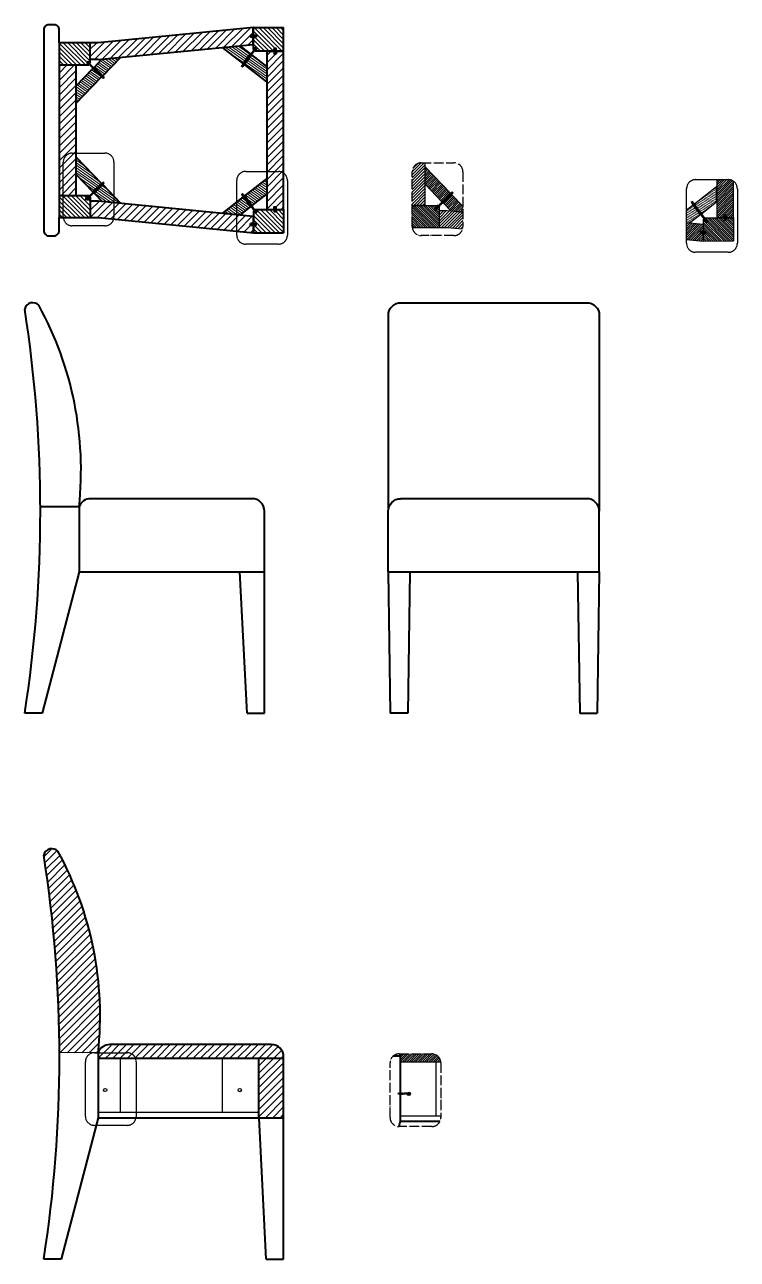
# Model space of a CAD drawing. Header units: millimetres. Extents: x 9746 to 16248, y 4766 to 7749.
# Drawn here: x 11208 to 12931, y 4766 to 7749 of the extents above; entities that cross this region are included whole.
import ezdxf

# ---------------------------------------------------------------- set-up
doc = ezdxf.new("R2010")
doc.units = ezdxf.units.MM
doc.header["$MEASUREMENT"] = 0
doc.linetypes.add('ACAD_ISO02W100', pattern=[15, 12, -3])
doc.linetypes.add('ACAD_ISO04W100', pattern=[30, 24, -3, 0, -3])
doc.layers.get('0').update_dxf_attribs({"lineweight": 40})
doc.layers.add('campiture sezione', color=2, linetype='Continuous', lineweight=13)
doc.layers.add('parti sezionate', color=1, linetype='Continuous', lineweight=40)
for name, color, linetype in [('G-ANNO-LOGO', 3, 'Continuous'), ('G-ANNO-TTLB', 8, 'Continuous'), ('linee sezionate dettagli', 4, 'Continuous'), ('linee sezione', 3, 'ACAD_ISO04W100')]:
    doc.layers.add(name, color=color, linetype=linetype)

msp = doc.modelspace()

# ---------------------------------------------------------------- hatches: boundary and pattern name
at = {"layer": 'campiture sezione', "ltscale": 0.5}
h = msp.add_hatch(dxfattribs=at)
h.set_pattern_fill('ANSI31', color=256, scale=100)
h.paths.add_polyline_path([(11386, 7323.5), (11366.9, 7323.5), (11366.9, 7283), (11386, 7283), (11760.8, 7246.4), (11760.8, 7264.2), (11754.5, 7264.2), (11754.5, 7269.1), (11760.8, 7269.1), (11760.8, 7286.9)])
h.paths.add_polyline_path([(11760.8, 7701.5), (11760.8, 7719.2), (11754.5, 7719.2), (11754.5, 7724.2), (11760.8, 7724.2), (11760.8, 7742), (11386, 7705.4), (11366.9, 7705.4), (11366.9, 7664.8), (11386, 7664.8)])
h.paths.add_polyline_path([(11834.5, 7685.4), (11816.7, 7685.4), (11816.7, 7678.2, -0.34843), (11815.9, 7679), (11811.7, 7679), (11811.7, 7685.4), (11793.9, 7685.4), (11793.9, 7303), (11811.7, 7303), (11811.7, 7310.1, -0.34843), (11812.5, 7309.4), (11816.7, 7309.4), (11816.7, 7303), (11834.5, 7303)])
h.paths.add_polyline_path([(11332.2, 7652), (11291.6, 7652), (11291.6, 7336.4), (11332.2, 7336.4)])
h = msp.add_hatch(dxfattribs=at)
h.set_pattern_fill('ANSI31', color=256, scale=60, angle=90)
h.paths.add_polyline_path([(11761.3, 7742), (11761.3, 7724.2), (11767.7, 7724.2), (11767.7, 7719.2), (11761.3, 7719.2), (11761.3, 7689.6), (11763.9, 7692.3, -0.451014), (11768, 7692.6, -0.377166), (11768.3, 7689), (11765.2, 7685.8), (11811.7, 7685.8), (11811.7, 7691.7), (11816.7, 7691.7), (11816.7, 7685.8), (11834.5, 7685.8), (11834.5, 7742)])
h = msp.add_hatch(dxfattribs=at)
h.set_pattern_fill('ANSI31', color=256, scale=60, angle=90)
h.paths.add_polyline_path([(11366.9, 7705.4), (11291.6, 7705.4), (11291.6, 7652), (11363.2, 7652), (11360.5, 7654.5, -0.451014), (11360.2, 7658.6, -0.377166), (11363.8, 7658.9), (11366.9, 7655.9)])
h.paths.add_polyline_path([(11366.9, 7332.5), (11360.7, 7326.4, -0.377166), (11357, 7326.7, -0.377166), (11356.9, 7330.3), (11363.2, 7336.4), (11301.6, 7336.4), (11301.6, 7285, 0.023509), (11301.7, 7283), (11366.9, 7283)])
h.paths.add_polyline_path([(11301.6, 7336.4), (11291.6, 7336.4), (11291.6, 7283), (11301.7, 7283, -0.023509), (11301.6, 7285)])
h = msp.add_hatch(dxfattribs=at)
h.set_pattern_fill('ANSI31', color=256, scale=40, angle=100)
h.paths.add_polyline_path([(11729, 7698.3), (11686.9, 7694.2), (11736.9, 7655.4), (11754.6, 7678.5)])
h.paths.add_polyline_path([(11793.9, 7647.9), (11757.7, 7676.1), (11740, 7653), (11793.9, 7611)])
h = msp.add_hatch(dxfattribs=at)
h.set_pattern_fill('ANSI31', color=256, scale=40, angle=100)
h.paths.add_polyline_path([(11375.9, 7645.9), (11396.9, 7625.6), (11439.9, 7670.1), (11395.1, 7665.7)])
h.paths.add_polyline_path([(11395.1, 7322.6), (11439.9, 7318.3), (11396.9, 7362.7), (11375.9, 7342.5)])
h.paths.add_polyline_path([(11332.2, 7429.6), (11332.2, 7387.7), (11373.4, 7345), (11394.3, 7365.3)])
h.paths.add_polyline_path([(11394.3, 7623.1), (11373.4, 7643.3), (11332.2, 7600.7), (11332.2, 7558.8)])
h = msp.add_hatch(dxfattribs=at)
h.set_pattern_fill('ANSI31', color=256, scale=40)
edge = h.paths.add_edge_path()
edge.add_line((12145.4, 7313.1), (12176, 7313.1))
edge.add_line((12176, 7313.1), (12176, 7415.3))
edge.add_line((12176, 7415.3), (12167.2, 7415.3))
edge.add_arc((12167.2, 7393.5), 21.8, 90, 180)
edge.add_line((12145.4, 7393.5), (12145.4, 7313.1))
edge = h.paths.add_edge_path()
edge.add_line((12211.2, 7300), (12211.2, 7259.5))
edge.add_line((12211.2, 7259.5), (12229.9, 7259.5))
edge.add_line((12229.9, 7259.5), (12267.3, 7255.8))
edge.add_arc((12246.3, 7261.5), 21.8, 344.8241, 360)
edge.add_line((12268.1, 7261.5), (12268.1, 7296.3))
edge.add_line((12268.1, 7296.3), (12229.9, 7300))
edge.add_line((12229.9, 7300), (12211.2, 7300))
h = msp.add_hatch(dxfattribs=at)
h.set_pattern_fill('ANSI31', color=256, scale=30)
h.paths.add_polyline_path([(12176.4, 7405.6), (12176.4, 7363.7), (12217.3, 7321.5), (12238.2, 7341.8)])
h.paths.add_polyline_path([(12238.5, 7299.5), (12268.1, 7296.7), (12268.1, 7310.9), (12240.7, 7339.2), (12219.8, 7318.9)])
h = msp.add_hatch(dxfattribs=at)
h.set_pattern_fill('ANSI31', color=256, scale=40, angle=100)
h.paths.add_polyline_path([(11729, 7290), (11686.9, 7294.1), (11736.9, 7333), (11754.6, 7309.9)])
h.paths.add_polyline_path([(11793.9, 7340.5), (11757.7, 7312.3), (11740, 7335.4), (11793.9, 7377.3)])
h = msp.add_hatch(dxfattribs=at)
h.set_pattern_fill('ANSI31', color=256, scale=30)
edge = h.paths.add_edge_path()
edge.add_line((12909.7, 7374.8), (12881.8, 7374.8))
edge.add_line((12881.8, 7374.8), (12881.8, 7283.2))
edge.add_line((12881.8, 7283.2), (12899.6, 7283.2))
edge.add_line((12899.6, 7283.2), (12899.6, 7290.3))
edge.add_arc((12899.5, 7289.4), 0.879, 6.5353, 83.3747, ccw=False)
edge.add_line((12900.3, 7289.5), (12904.5, 7289.5))
edge.add_line((12904.5, 7289.5), (12904.5, 7283.2))
edge.add_line((12904.5, 7283.2), (12922.3, 7283.2))
edge.add_line((12922.3, 7283.2), (12922.3, 7370.8))
edge.add_arc((12909.7, 7353), 21.8, 54.5326, 90)
h.paths.add_polyline_path([(12808.8, 7271), (12808.8, 7230.4), (12848.7, 7226.5), (12848.7, 7244.3), (12842.4, 7244.3), (12842.4, 7249.3), (12848.7, 7249.3), (12848.7, 7267.1)])
h = msp.add_hatch(dxfattribs=at)
h.set_pattern_fill('ANSI31', color=256, scale=30, angle=110)
h.paths.add_polyline_path([(12808.8, 7300.8), (12808.8, 7271), (12816.9, 7270.2), (12842.4, 7290.1), (12824.7, 7313.2)])
h.paths.add_polyline_path([(12881.4, 7320.3), (12881.4, 7357.2), (12827.8, 7315.6), (12845.5, 7292.5)])
h = msp.add_hatch(dxfattribs=at)
h.set_pattern_fill('ANSI31', color=256, scale=30, angle=90)
edge = h.paths.add_edge_path()
edge.add_line((12206.8, 7312.7), (12145.4, 7312.7))
edge.add_line((12145.4, 7312.7), (12145.4, 7261.5))
edge.add_arc((12167.2, 7261.5), 21.8, 180, 185.3868)
edge.add_line((12145.5, 7259.5), (12210.8, 7259.5))
edge.add_line((12210.8, 7259.5), (12210.8, 7308.9))
edge.add_line((12210.8, 7308.9), (12210.4, 7309.7))
edge.add_arc((12096.4, 7423.3), 160.9, 311.8637, 315.0772, ccw=False)
edge.add_arc((12202.6, 7304.8), 1.79, 130.0307, 313.0031, ccw=False)
edge.add_line((12201.4, 7306.1), (12206.8, 7312.7))
h = msp.add_hatch(dxfattribs=at)
h.set_pattern_fill('ANSI31', color=256, scale=60, angle=90)
h.paths.add_polyline_path([(11834.5, 7246.4), (11834.5, 7302.5), (11816.7, 7302.5), (11816.7, 7296.7), (11811.7, 7296.7), (11811.7, 7302.5), (11765.2, 7302.5), (11767.8, 7299.9, -0.451014), (11768, 7295.7, -0.377166), (11764.4, 7295.6), (11761.3, 7298.7), (11761.3, 7269.1), (11767.7, 7269.1), (11767.7, 7264.2), (11761.3, 7264.2), (11761.3, 7246.3)])
h = msp.add_hatch(dxfattribs=at)
h.set_pattern_fill('ANSI31', color=256, scale=30, angle=90)
edge = h.paths.add_edge_path()
edge.add_arc((12856.9, 7274), 1.63, 218.0131, 312.9703)
edge.add_arc((12856.9, 7274.2), 1.79, 307.6939, 397.6758)
edge.add_line((12858.3, 7275.3), (12853.1, 7282.7))
edge.add_line((12853.1, 7282.7), (12899.6, 7282.7))
edge.add_line((12899.6, 7282.7), (12899.6, 7276.9))
edge.add_line((12899.6, 7276.9), (12904.5, 7276.9))
edge.add_line((12904.5, 7276.9), (12904.5, 7282.7))
edge.add_line((12904.5, 7282.7), (12922.3, 7282.7))
edge.add_line((12922.3, 7282.7), (12922.3, 7226.6))
edge.add_line((12922.3, 7226.6), (12849.2, 7226.5))
edge.add_line((12849.2, 7226.5), (12849.2, 7244.3))
edge.add_line((12849.2, 7244.3), (12855.5, 7244.3))
edge.add_line((12855.5, 7244.3), (12855.5, 7249.3))
edge.add_line((12855.5, 7249.3), (12849.2, 7249.3))
edge.add_line((12849.2, 7249.3), (12849.2, 7278.9))
edge.add_line((12849.2, 7278.9), (12850.1, 7279.8))
edge.add_arc((2306.8, -1122.5), 13481.9, 38.51532, 38.5527, ccw=False)
at = {"layer": 'campiture sezione'}
h = msp.add_hatch(dxfattribs=at)
h.set_pattern_fill('ANSI31', color=256, scale=100)
h.paths.add_polyline_path([(11254.5, 5742.9, -0.037918), (11292.4, 5265.3), (11369.5, 5265.6), (11369.5, 5274), (11386.9, 5274, 0.15043), (11288.8, 5752.1, 0.589876)])
h = msp.add_hatch(dxfattribs=at)
h.set_pattern_fill('ANSI31', color=256, scale=100)
h.paths.add_polyline_path([(11414.1, 5285.2, 0.312025), (11386.1, 5265.8, -0.000206), (11386, 5265.2), (11386, 5252), (11414.1, 5252)])
h = msp.add_hatch(dxfattribs=at)
h.set_pattern_fill('ANSI31', color=256, scale=100)
h.paths.add_polyline_path([(11774, 5252), (11774, 5284.7), (11414.1, 5285), (11414.1, 5252)])
h = msp.add_hatch(dxfattribs=at)
h.set_pattern_fill('ANSI31', color=256, scale=100)
h.paths.add_polyline_path([(11834.5, 5255.2, 0.414214), (11804.5, 5285.2), (11774, 5285.2), (11774, 5108.4), (11834.5, 5108.4)])
h = msp.add_hatch(dxfattribs=at)
h.set_pattern_fill('ANSI31', color=256, scale=100)
h.paths.add_polyline_path([(11386.9, 5274), (11369.5, 5274), (11369.5, 5265.6), (11386, 5265.6, -0.001734), (11386.1, 5265.8, 0.002479)])
at = {"layer": 'campiture sezione', "ltscale": 0.5}
h = msp.add_hatch(dxfattribs=at)
h.set_pattern_fill('ANSI31', color=256, scale=30)
h.paths.add_polyline_path([(12192.6, 5262.6), (12118.9, 5262.6, 0.050778), (12116.2, 5257.1, -0.000206), (12116.1, 5256.5), (12116.1, 5243.3), (12214.3, 5243.3, 0.381086)])

# ---------------------------------------------------------------- linework, layer by layer
for p, q in [((11704.4, 6603.9), (11367.9, 6603.9)), ((12567.7, 6603.9), (12117.4, 6603.9))]:
    msp.add_line(p, q)
for points in [[(11291.6, 7705.4), (11291.6, 7736.7, 0.414214), (11279.2, 7749.2), (11266.9, 7749.2, 0.414214), (11254.5, 7736.7), (11254.5, 7251.6, 0.414214), (11266.9, 7239.2), (11279.2, 7239.2, 0.414214), (11291.6, 7251.6), (11291.6, 7283)], [(12087.7, 6578.2), (12087.7, 7047.5, -0.414214), (12117.7, 7077.5), (12567.7, 7077.5, -0.414214), (12597.7, 7047.5), (12597.7, 6573.9)], [(11788.3, 6085.5), (11788.3, 6573.9, 0.414214), (11758.3, 6603.9), (11704.4, 6603.9)], [(12087.4, 6427.1), (12087.4, 6573.9, -0.414214), (12117.4, 6603.9), (12117.4, 6603.9)], [(12597.7, 6427.1), (12597.7, 6573.9, 0.414214), (12567.7, 6603.9), (12567.7, 6603.9)]]:
    msp.add_lwpolyline(points, format="xyb")
for points in [[(11339.8, 6584.3), (11246.2, 6584)], [(11339.8, 6584.3), (11339.8, 6427.1)], [(11339.8, 6427.1), (11250.2, 6085.5)], [(11339.8, 6427.1), (11788.3, 6427.1)], [(11745.9, 6085.5), (11728.7, 6427.1)], [(12087.4, 6427.1), (12597.7, 6427.1)], [(11250.2, 6085.5), (11208.3, 6085.5)], [(11745.9, 6085.5), (11788.3, 6085.5)], [(12116.1, 5256.9), (12098.8, 5256.9)], [(12116.1, 5256.9), (12116.1, 5099.7)], [(12116.1, 5099.7), (12112.8, 5087)], [(12116.1, 5099.7), (12212.4, 5099.7)]]:
    msp.add_lwpolyline(points)
at = {"ltscale": 0.5}
for points in [[(12087.4, 6427.1), (12092.4, 6085.5)], [(12139.8, 6427.1), (12134.8, 6085.5)], [(12545.2, 6427.1), (12550.3, 6085.5)], [(12597.7, 6427.1), (12592.6, 6085.5)], [(12134.8, 6085.5), (12092.4, 6085.5)], [(12550.3, 6085.5), (12592.6, 6085.5)]]:
    msp.add_lwpolyline(points, dxfattribs=at)
for centre, radius, start, end in [((11228, 7057.2), 20.3, 43.9478, 166.0892), ((10515.1, 6673), 829.4, 353.8655, 28.7004), ((8083.1, 6573.8), 3163.1, 351.1194, 8.8806), ((11367.9, 6573.9), 30, 90, 159.7142), ((12144.3, 5246.5), 30, 147.6895, 159.7142), ((11291.5, 5345.1), 829.4, 353.8655, 354.2905)]:
    msp.add_arc(centre, radius, start, end)
at = {"layer": 'G-ANNO-LOGO'}
for points in [[(11386, 5265.6), (11292.4, 5265.3)], [(11439.9, 5122), (11439.9, 5252)], [(11686.9, 5122), (11686.9, 5252)], [(11386, 5122), (11774, 5122)]]:
    msp.add_lwpolyline(points, dxfattribs=at)
for centre in [(11402.9, 5175.3), (11728.3, 5175)]:
    msp.add_circle(centre, 3.99, dxfattribs=at)
at = {"layer": 'G-ANNO-TTLB'}
for p, q in [((11756, 7719.4), (11756, 7719.4)), ((11735.9, 7652.9), (11761.3, 7686.4)), ((11737.8, 7651.4), (11764.6, 7686.7)), ((11754.5, 7677.4), (11761.3, 7686.4)), ((11756.1, 7675.5), (11764.6, 7686.7)), ((11761.3, 7686.4), (11763.1, 7688.7)), ((11763.1, 7688.7), (11764.1, 7689.5)), ((11764.1, 7689.5), (11764.9, 7690)), ((11764.1, 7689.5), (11764.4, 7689.7)), ((11764.6, 7686.7), (11764.9, 7687.1)), ((11764.9, 7690), (11766.1, 7690.6)), ((11764.9, 7687), (11765.3, 7688.2)), ((11765.3, 7688.2), (11765.6, 7689.2)), ((11765.6, 7689.2), (11766.1, 7690.6)), ((11811.9, 7690.2), (11811.9, 7690.2)), ((11361.9, 7657.5), (11360.9, 7658)), ((11361.3, 7657.1), (11360.9, 7658)), ((11362.5, 7654.8), (11361.3, 7657.1)), ((11364.1, 7656.5), (11361.9, 7657.5)), ((11365.2, 7652.1), (11362.5, 7654.8)), ((11396.4, 7625.2), (11364.1, 7656.5)), ((11394.7, 7623.5), (11365.2, 7652.1)), ((11734.3, 7650.8), (11734.7, 7651.3)), ((11736.2, 7649.3), (11736.6, 7649.8)), ((11396.6, 7621.6), (11396.2, 7622.1)), ((11398.3, 7623.3), (11397.9, 7623.8)), ((11394.8, 7364.8), (11358.8, 7329.7)), ((11374.4, 7341.8), (11360.6, 7328.5)), ((11396.4, 7363.2), (11374.4, 7341.8)), ((11396.6, 7366.8), (11396.2, 7366.3)), ((11398.3, 7365), (11397.9, 7364.6)), ((11736.2, 7339.1), (11736.6, 7338.5)), ((12238.6, 7341.4), (12212.9, 7316.4)), ((12240.3, 7339.7), (12215, 7315.1)), ((12240.5, 7343.2), (12240.1, 7342.7)), ((12242.2, 7341.5), (12241.7, 7341)), ((11358.1, 7328), (11357.7, 7327.2)), ((11358.7, 7327.6), (11357.7, 7327.1)), ((11358.8, 7329.7), (11358.1, 7328)), ((11358.5, 7328.9), (11358.2, 7328.4)), ((11358.5, 7328.9), (11358.5, 7328.9)), ((11360.6, 7328.5), (11358.7, 7327.6)), ((11358.8, 7329.7), (11360.6, 7328.5)), ((11734.3, 7337.6), (11734.7, 7337.1)), ((11735.9, 7335.5), (11762.7, 7300.1)), ((11737.8, 7336.9), (11764.3, 7302)), ((11737.8, 7336.9), (11764.3, 7302)), ((11756.1, 7312.8), (11764.3, 7302)), ((11756.1, 7312.8), (11764.3, 7302)), ((12204.5, 7308.3), (12204.2, 7308)), ((12204.4, 7308.7), (12204.8, 7308.6)), ((12204.4, 7308.7), (12204.5, 7308.3)), ((12204.4, 7308.7), (12207, 7306.8)), ((12204.5, 7308.3), (12206.5, 7306.9)), ((12205.1, 7308.9), (12204.8, 7308.6)), ((12206.9, 7307.3), (12204.8, 7308.6)), ((12205, 7309.4), (12205.5, 7309.3)), ((12205, 7309.4), (12205.1, 7308.9)), ((12205, 7309.4), (12207.7, 7307.4)), ((12205.1, 7308.9), (12207.2, 7307.6)), ((12205.8, 7309.6), (12205.5, 7309.3)), ((12207.6, 7307.9), (12205.5, 7309.3)), ((12205.7, 7310), (12206.2, 7309.9)), ((12205.7, 7310), (12205.8, 7309.6)), ((12205.7, 7310), (12208.3, 7308.1)), ((12205.8, 7309.6), (12207.9, 7308.2)), ((12206.5, 7310.2), (12206.2, 7309.9)), ((12208.2, 7308.6), (12206.2, 7309.9)), ((12206.4, 7310.7), (12206.8, 7310.6)), ((12206.4, 7310.7), (12206.5, 7310.2)), ((12206.4, 7310.7), (12209, 7308.7)), ((12206.5, 7310.2), (12208.5, 7308.9)), ((12207.2, 7310.9), (12206.8, 7310.6)), ((12208.9, 7309.2), (12206.8, 7310.6)), ((12207, 7311.3), (12207.5, 7311.2)), ((12207, 7311.3), (12207.2, 7310.9)), ((12207, 7311.3), (12209.7, 7309.4)), ((12207.2, 7310.9), (12209.2, 7309.5)), ((12207.8, 7311.5), (12207.5, 7311.2)), ((12209.6, 7309.9), (12207.5, 7311.2)), ((12207.9, 7308.2), (12207.6, 7307.9)), ((12207.7, 7312), (12208.2, 7311.9)), ((12207.7, 7312), (12207.8, 7311.5)), ((12207.7, 7312), (12210.4, 7310.1)), ((12207.8, 7311.5), (12209.9, 7310.2)), ((12208.3, 7308.1), (12207.9, 7308.2)), ((12208.5, 7312.2), (12208.2, 7311.9)), ((12210.2, 7310.5), (12208.2, 7311.9)), ((12208.5, 7308.9), (12208.2, 7308.6)), ((12208.3, 7308.1), (12208.2, 7308.6)), ((12208.4, 7312.7), (12208.9, 7312.5)), ((12208.4, 7312.7), (12208.5, 7312.2)), ((12208.4, 7312.7), (12211, 7310.7)), ((12208.5, 7312.2), (12210.6, 7310.8)), ((12209, 7308.7), (12208.5, 7308.9)), ((12209.2, 7312.8), (12208.9, 7312.5)), ((12210.9, 7311.2), (12208.9, 7312.5)), ((12209.2, 7309.5), (12208.9, 7309.2)), ((12209, 7308.7), (12208.9, 7309.2)), ((12209.1, 7313.3), (12209.5, 7313.2)), ((12209.1, 7313.3), (12209.2, 7312.8)), ((12209.1, 7313.3), (12211.7, 7311.4)), ((12209.2, 7312.8), (12211.2, 7311.5)), ((12209.7, 7309.4), (12209.2, 7309.5)), ((12209.9, 7313.5), (12209.5, 7313.2)), ((12211.6, 7311.8), (12209.5, 7313.2)), ((12209.9, 7310.2), (12209.6, 7309.9)), ((12209.7, 7309.4), (12209.6, 7309.9)), ((12209.7, 7314), (12210.2, 7313.8)), ((12209.7, 7314), (12209.9, 7313.5)), ((12209.7, 7314), (12212.4, 7312)), ((12209.9, 7313.5), (12211.9, 7312.1)), ((12210.4, 7310.1), (12209.9, 7310.2)), ((12210.5, 7314.1), (12210.2, 7313.8)), ((12212.3, 7312.5), (12210.2, 7313.8)), ((12210.6, 7310.8), (12210.2, 7310.5)), ((12210.4, 7310.1), (12210.2, 7310.5)), ((12210.4, 7314.6), (12210.9, 7314.5)), ((12210.4, 7314.6), (12210.5, 7314.1)), ((12210.4, 7314.6), (12213.1, 7312.7)), ((12210.5, 7314.1), (12212.6, 7312.8)), ((12211, 7310.7), (12210.6, 7310.8)), ((12211.2, 7314.8), (12210.9, 7314.5)), ((12212.9, 7313.1), (12210.9, 7314.5)), ((12211.2, 7311.5), (12210.9, 7311.2)), ((12211, 7310.7), (12210.9, 7311.2)), ((12211.1, 7315.3), (12211.6, 7315.1)), ((12211.1, 7315.3), (12211.2, 7314.8)), ((12211.1, 7315.3), (12213.7, 7313.3)), ((12211.2, 7314.8), (12213.3, 7313.4)), ((12211.7, 7311.4), (12211.2, 7311.5)), ((12211.9, 7315.4), (12211.6, 7315.1)), ((12213.6, 7313.8), (12211.6, 7315.1)), ((12211.9, 7312.1), (12211.6, 7311.8)), ((12211.7, 7311.9), (12211.6, 7311.8)), ((12211.7, 7311.4), (12211.6, 7311.8)), ((12211.8, 7315.9), (12212.2, 7315.8)), ((12211.8, 7315.9), (12211.9, 7315.4)), ((12211.8, 7315.9), (12214.4, 7314)), ((12211.9, 7315.4), (12213.9, 7314.1)), ((12212.4, 7312), (12211.9, 7312.1)), ((12212.5, 7316.1), (12212.2, 7315.8)), ((12214.3, 7314.4), (12212.2, 7315.8)), ((12212.6, 7312.8), (12212.3, 7312.5)), ((12212.4, 7312), (12212.3, 7312.5)), ((12212.4, 7316.6), (12212.9, 7316.4)), ((12212.4, 7316.6), (12212.5, 7316.1)), ((12212.4, 7316.6), (12215.1, 7314.6)), ((12212.5, 7316.1), (12214.6, 7314.8)), ((12213.1, 7312.7), (12212.6, 7312.8)), ((12213.2, 7316.8), (12212.9, 7316.4)), ((12215, 7315.1), (12212.9, 7316.4)), ((12213.3, 7313.4), (12212.9, 7313.1)), ((12213.1, 7312.7), (12212.9, 7313.1)), ((12213.7, 7313.3), (12213.3, 7313.4)), ((12213.9, 7314.1), (12213.6, 7313.8)), ((12213.7, 7313.3), (12213.6, 7313.8)), ((12214.4, 7314), (12213.9, 7314.1)), ((12214.6, 7314.8), (12214.3, 7314.4)), ((12214.4, 7314), (12214.3, 7314.4)), ((12215.1, 7314.6), (12214.6, 7314.8)), ((12215.3, 7315.4), (12215, 7315.1)), ((12215.1, 7314.6), (12215, 7315.1)), ((12822.1, 7317.8), (12822.6, 7317.3)), ((12823.9, 7315.8), (12846.7, 7285.6)), ((12824.1, 7319.3), (12824.5, 7318.7)), ((12825.8, 7317.2), (12848.3, 7287.5)), ((12829.7, 7312), (12848.3, 7287.5)), ((11762.7, 7300.1), (11764.4, 7298.7)), ((11764.3, 7302), (11765.4, 7299.8)), ((11764.4, 7298.7), (11765.2, 7298.2)), ((11764.4, 7298.7), (11764.4, 7298.7)), ((11765.2, 7298.2), (11766.1, 7297.7)), ((11765.4, 7299.8), (11765.7, 7298.8)), ((11765.7, 7298.8), (11766.1, 7297.7)), ((11811.9, 7298.2), (11811.9, 7298.2)), ((12201.9, 7304.6), (12201.5, 7303.7)), ((12202.5, 7304.2), (12201.5, 7303.7)), ((12201.6, 7305.1), (12203, 7303.9)), ((12201.6, 7305.1), (12201.8, 7304.6)), ((12201.6, 7305.1), (12202, 7304.9)), ((12201.8, 7304.6), (12202.5, 7304.1)), ((12202.3, 7305.5), (12202, 7304.9)), ((12202.9, 7304.3), (12202, 7304.9)), ((12202.1, 7305.8), (12203.9, 7304.5)), ((12202.1, 7305.8), (12202.4, 7305.3)), ((12202.1, 7305.8), (12202.6, 7305.7)), ((12202.3, 7305.5), (12202.2, 7305.4)), ((12202.3, 7306.8), (12202.6, 7306.2)), ((12202.3, 7306.8), (12202.8, 7306.6)), ((12202.3, 7306.8), (12205, 7304.8)), ((12202.6, 7306.2), (12202.4, 7305.8)), ((12202.4, 7305.3), (12203.3, 7304.7)), ((12203, 7303.9), (12202.5, 7304.1)), ((12202.6, 7306.2), (12204.4, 7305.1)), ((12203.8, 7304.9), (12202.6, 7305.7)), ((12203.1, 7307), (12202.8, 7306.6)), ((12204.9, 7305.3), (12202.8, 7306.6)), ((12203.4, 7304.6), (12202.9, 7304.3)), ((12203, 7303.9), (12202.9, 7304.3)), ((12203, 7307.4), (12203.5, 7307.3)), ((12203, 7307.4), (12203.1, 7307)), ((12203, 7307.4), (12205.7, 7305.5)), ((12203.1, 7307), (12205.2, 7305.6)), ((12203.9, 7304.5), (12203.3, 7304.7)), ((12203.8, 7307.6), (12203.5, 7307.3)), ((12205.5, 7306), (12203.5, 7307.3)), ((12203.7, 7308.1), (12204.2, 7308)), ((12203.7, 7308.1), (12203.8, 7307.6)), ((12203.7, 7308.1), (12206.3, 7306.1)), ((12203.8, 7307.6), (12205.9, 7306.3)), ((12204.4, 7305.1), (12203.8, 7304.8)), ((12203.9, 7304.5), (12203.8, 7304.9)), ((12206.2, 7306.6), (12204.2, 7308)), ((12205, 7304.8), (12204.4, 7305.1)), ((12205.2, 7305.6), (12204.9, 7305.3)), ((12205, 7304.8), (12204.9, 7305.3)), ((12205.7, 7305.5), (12205.2, 7305.6)), ((12205.9, 7306.3), (12205.5, 7306)), ((12205.7, 7305.5), (12205.5, 7306)), ((12206.3, 7306.1), (12205.9, 7306.3)), ((12206.5, 7306.9), (12206.2, 7306.6)), ((12206.3, 7306.1), (12206.2, 7306.6)), ((12207, 7306.8), (12206.5, 7306.9)), ((12207.2, 7307.6), (12206.9, 7307.3)), ((12207, 7306.8), (12206.9, 7307.3)), ((12207.7, 7307.4), (12207.2, 7307.6)), ((12207.7, 7307.4), (12207.6, 7307.9)), ((12846.4, 7286), (12846.7, 7285.6)), ((12846.5, 7285.2), (12848.8, 7287.6)), ((12846.5, 7285.2), (12846.7, 7285.6)), ((12846.5, 7285.2), (12847, 7285.3)), ((12848.3, 7287.5), (12846.7, 7285.6)), ((12847, 7285.3), (12848.6, 7287.1)), ((12847, 7285.3), (12847.3, 7284.9)), ((12847.1, 7284.5), (12849.3, 7286.8)), ((12847.1, 7284.5), (12847.3, 7284.9)), ((12847.1, 7284.5), (12847.6, 7284.5)), ((12848.9, 7286.8), (12847.3, 7284.9)), ((12847.6, 7284.5), (12849.1, 7286.4)), ((12847.6, 7283.7), (12849.9, 7286.1)), ((12847.6, 7284.5), (12847.8, 7284.2)), ((12847.6, 7283.7), (12847.8, 7284.2)), ((12847.6, 7283.7), (12848.1, 7283.8)), ((12849.4, 7286), (12847.8, 7284.2)), ((12848, 7287.9), (12848.3, 7287.5)), ((12848, 7287.9), (12848.3, 7287.5)), ((12848.1, 7283.8), (12849.7, 7285.6)), ((12848.1, 7283.8), (12848.4, 7283.4)), ((12848.2, 7283), (12850.5, 7285.3)), ((12848.2, 7283), (12848.4, 7283.4)), ((12848.2, 7283), (12848.7, 7283)), ((12848.8, 7287.6), (12848.3, 7287.5)), ((12850, 7285.3), (12848.4, 7283.4)), ((12848.8, 7287.6), (12848.6, 7287.1)), ((12848.6, 7287.1), (12848.9, 7286.8)), ((12848.7, 7283), (12850.3, 7284.9)), ((12848.7, 7283), (12849, 7282.7)), ((12848.8, 7282.2), (12851, 7284.6)), ((12848.8, 7282.2), (12849, 7282.7)), ((12848.8, 7282.2), (12849.3, 7282.3)), ((12849.3, 7286.8), (12848.9, 7286.8)), ((12850.6, 7284.5), (12849, 7282.7)), ((12849.3, 7286.8), (12849.1, 7286.4)), ((12849.1, 7286.4), (12849.4, 7286)), ((12849.3, 7282.3), (12850.8, 7284.2)), ((12849.3, 7281.5), (12851.6, 7283.9)), ((12849.3, 7282.3), (12849.5, 7281.9)), ((12849.3, 7281.5), (12849.5, 7281.9)), ((12849.3, 7281.5), (12849.8, 7281.5)), ((12849.9, 7286.1), (12849.4, 7286)), ((12851.1, 7283.8), (12849.5, 7281.9)), ((12849.9, 7286.1), (12849.7, 7285.6)), ((12849.7, 7285.6), (12850, 7285.3)), ((12849.8, 7281.5), (12851.4, 7283.4)), ((12849.8, 7281.5), (12850.1, 7281.2)), ((12849.9, 7280.7), (12852.2, 7283.1)), ((12849.9, 7280.7), (12850.1, 7281.2)), ((12849.9, 7280.7), (12850.4, 7280.8)), ((12850.5, 7285.3), (12850, 7285.3)), ((12851.7, 7283), (12850.1, 7281.2)), ((12850.5, 7285.3), (12850.3, 7284.9)), ((12850.3, 7284.9), (12850.6, 7284.5)), ((12850.4, 7280.8), (12852, 7282.7)), ((12850.4, 7280.8), (12850.7, 7280.4)), ((12850.5, 7280), (12852.7, 7282.4)), ((12850.5, 7280), (12850.7, 7280.4)), ((12850.5, 7280), (12851, 7280)), ((12851, 7284.6), (12850.6, 7284.5)), ((12852.3, 7282.3), (12850.7, 7280.4)), ((12851, 7284.6), (12850.8, 7284.2)), ((12850.8, 7284.2), (12851.1, 7283.8)), ((12851, 7280), (12852.5, 7281.9)), ((12851, 7279.2), (12853.3, 7281.6)), ((12851, 7280), (12851.2, 7279.7)), ((12851, 7279.2), (12851.2, 7279.7)), ((12851, 7279.2), (12851.5, 7279.3)), ((12851.6, 7283.9), (12851.1, 7283.8)), ((12851.1, 7283.9), (12851.1, 7283.8)), ((12852.8, 7281.6), (12851.2, 7279.7)), ((12851.6, 7283.9), (12851.4, 7283.4)), ((12851.4, 7283.4), (12851.7, 7283)), ((12851.5, 7279.3), (12853.1, 7281.2)), ((12851.5, 7279.3), (12851.8, 7278.9)), ((12851.6, 7278.5), (12853.9, 7280.9)), ((12851.6, 7278.5), (12851.8, 7278.9)), ((12851.6, 7278.5), (12852.1, 7278.5)), ((12852.2, 7283.1), (12851.7, 7283)), ((12853.4, 7280.8), (12851.8, 7278.9)), ((12852.2, 7283.1), (12852, 7282.7)), ((12852, 7282.7), (12852.3, 7282.3)), ((12852.1, 7278.5), (12853.7, 7280.4)), ((12852.1, 7278.5), (12852.4, 7278.2)), ((12852.2, 7277.7), (12854.4, 7280.1)), ((12852.7, 7282.4), (12852.3, 7282.3)), ((12854, 7280.1), (12852.4, 7278.2)), ((12852.7, 7282.4), (12852.5, 7281.9)), ((12852.5, 7281.9), (12852.8, 7281.6)), ((12852.7, 7277.8), (12854.2, 7279.7)), ((12852.7, 7277), (12855, 7279.4)), ((12853.3, 7281.6), (12852.8, 7281.6)), ((12854.5, 7279.3), (12852.9, 7277.4)), ((12853.3, 7281.6), (12853.1, 7281.2)), ((12853.1, 7281.2), (12853.4, 7280.8)), ((12853.2, 7277), (12854.8, 7278.9)), ((12853.3, 7276.2), (12855.6, 7278.6)), ((12853.9, 7280.9), (12853.4, 7280.8)), ((12855.1, 7278.6), (12853.5, 7276.7)), ((12853.9, 7280.9), (12853.7, 7280.4)), ((12853.7, 7280.4), (12854, 7280.1)), ((12854.4, 7280.1), (12854, 7280.1)), ((12854.4, 7280.1), (12854.2, 7279.7)), ((12854.2, 7279.7), (12854.5, 7279.3)), ((12855, 7279.4), (12854.5, 7279.3)), ((12855, 7279.4), (12854.8, 7278.9)), ((12854.8, 7278.9), (12855.1, 7278.6)), ((12855.6, 7278.6), (12855.1, 7278.6)), ((12855.6, 7278.6), (12855.4, 7278.2)), ((12899.8, 7278.4), (12899.8, 7278.4)), ((12900.5, 7278.4), (12900.5, 7288)), ((12901.3, 7278.4), (12901.3, 7288)), ((12902, 7278.4), (12902, 7288)), ((12902.8, 7278.4), (12902.8, 7288)), ((12903.6, 7278.4), (12903.6, 7288)), ((11756, 7268.9), (11756, 7268.9)), ((12843.9, 7249.1), (12843.9, 7249.1)), ((12852.2, 7277.7), (12852.4, 7278.2)), ((12852.2, 7277.7), (12852.7, 7277.8)), ((12852.7, 7277.8), (12852.9, 7277.4)), ((12852.7, 7277), (12852.9, 7277.4)), ((12852.7, 7277), (12853.2, 7277)), ((12853.2, 7277), (12853.5, 7276.7)), ((12853.3, 7276.2), (12853.5, 7276.7)), ((12853.3, 7276.2), (12853.8, 7276.3)), ((12853.8, 7276.3), (12855.4, 7278.2)), ((12853.8, 7276.3), (12854.1, 7275.9)), ((12853.9, 7275.5), (12856.1, 7277.9)), ((12853.9, 7275.5), (12854.1, 7275.9)), ((12853.9, 7275.5), (12854.4, 7275.6)), ((12855.7, 7277.8), (12854.1, 7275.9)), ((12854.4, 7275.6), (12855.9, 7277.4)), ((12854.4, 7274.7), (12856.7, 7277.1)), ((12854.4, 7275.6), (12854.6, 7275.2)), ((12854.4, 7274.7), (12854.6, 7275.2)), ((12854.4, 7274.7), (12854.9, 7274.8)), ((12856.2, 7277.1), (12854.6, 7275.2)), ((12854.9, 7274.8), (12856.5, 7276.7)), ((12854.9, 7274.8), (12855.2, 7274.4)), ((12855, 7274), (12857.3, 7276.4)), ((12855, 7274), (12855.2, 7274.4)), ((12855, 7274), (12855.6, 7274.2)), ((12856.8, 7276.3), (12855.2, 7274.4)), ((12855.4, 7278.2), (12855.7, 7277.8)), ((12855.6, 7274.2), (12857, 7275.8)), ((12855.6, 7274.2), (12856, 7273.9)), ((12856.1, 7277.9), (12855.7, 7277.8)), ((12856.1, 7277.9), (12855.9, 7277.4)), ((12855.9, 7277.4), (12856.2, 7277.1)), ((12855.9, 7273.6), (12857.5, 7275.2)), ((12855.9, 7273.6), (12856.1, 7274.1)), ((12855.9, 7273.6), (12856.5, 7273.8)), ((12857, 7275.2), (12856.1, 7274.1)), ((12856.7, 7277.1), (12856.2, 7277.1)), ((12856.3, 7273.8), (12856.8, 7273.5)), ((12856.3, 7273.8), (12856.3, 7273.7)), ((12856.7, 7277.1), (12856.5, 7276.7)), ((12856.5, 7276.7), (12856.8, 7276.3)), ((12856.5, 7273.8), (12857.2, 7274.7)), ((12856.6, 7273.1), (12857.9, 7274.3)), ((12856.6, 7273.1), (12856.8, 7273.4)), ((12856.6, 7273.1), (12857.1, 7273.2)), ((12857.3, 7276.4), (12856.8, 7276.3)), ((12857.5, 7274.3), (12856.8, 7273.4)), ((12857.3, 7276.4), (12857, 7275.8)), ((12857, 7275.8), (12857.2, 7275.2)), ((12857.5, 7275.2), (12857, 7275.2)), ((12857.1, 7273.2), (12857.7, 7273.9)), ((12857.1, 7273.3), (12858, 7272.8)), ((12857.5, 7275.2), (12857.2, 7274.7)), ((12857.3, 7274.8), (12857.5, 7274.2)), ((12857.9, 7274.3), (12857.5, 7274.3)), ((12857.6, 7273.8), (12858, 7272.8)), ((12857.9, 7274.3), (12857.7, 7273.9)), ((12843.9, 7248.3), (12853.5, 7248.4)), ((12843.9, 7247.6), (12853.5, 7247.6)), ((12843.9, 7246.8), (12853.5, 7246.8)), ((12843.9, 7246.1), (12853.5, 7246.1)), ((12843.9, 7245.3), (12853.5, 7245.3)), ((12135.2, 5165.4), (12133.2, 5165.4)), ((12135.2, 5167.8), (12133.6, 5167.8)), ((12136.2, 5167.8), (12136, 5167.8)), ((12136.2, 5165.4), (12136, 5165.4)), ((12137.6, 5167.8), (12137.4, 5167.8)), ((12137.6, 5165.4), (12137.4, 5165.4))]:
    msp.add_line(p, q, dxfattribs=at)
at = {"layer": 'G-ANNO-TTLB', "linetype": 'ACAD_ISO02W100', "ltscale": 0.05}
for p, q in [((12111.5, 5166.9), (12110.6, 5166.6)), ((12111.7, 5166.2), (12110.6, 5166.6)), ((12111.7, 5167.5), (12111.5, 5167)), ((12111.5, 5167), (12111.7, 5166.2)), ((12111.7, 5167.5), (12111.9, 5165.7)), ((12111.7, 5167.5), (12111.9, 5167.1)), ((12111.9, 5165.7), (12111.7, 5166.2)), ((12112.4, 5167.3), (12111.9, 5167.1)), ((12112.1, 5166), (12111.9, 5167.1)), ((12111.9, 5165.7), (12112.1, 5166)), ((12112.7, 5165.9), (12112.1, 5166.1)), ((12112.6, 5167.7), (12112.4, 5167.1)), ((12112.4, 5167.3), (12112.4, 5167.3)), ((12112.4, 5167.1), (12112.6, 5166.1)), ((12112.6, 5167.7), (12112.9, 5165.5)), ((12112.6, 5167.7), (12112.8, 5167.3)), ((12112.9, 5165.5), (12112.6, 5166.1)), ((12113.2, 5167.6), (12112.7, 5167.4)), ((12113.1, 5165.9), (12112.8, 5167.3)), ((12112.9, 5165.5), (12113.1, 5165.9)), ((12113.7, 5165.6), (12113.1, 5165.8)), ((12113.4, 5168.2), (12113.2, 5167.6)), ((12113.2, 5167.6), (12113.7, 5165.6)), ((12113.4, 5168.2), (12113.6, 5167.8)), ((12113.4, 5168.2), (12113.9, 5165)), ((12114.1, 5167.8), (12113.6, 5167.8)), ((12114.2, 5165.4), (12113.6, 5167.8)), ((12113.9, 5165), (12113.7, 5165.6)), ((12113.9, 5165), (12114.2, 5165.4)), ((12114.3, 5168.2), (12114.1, 5167.8)), ((12114.1, 5167.8), (12114.6, 5165.4)), ((12114.6, 5165.4), (12114.2, 5165.4)), ((12114.3, 5168.2), (12114.6, 5167.8)), ((12114.3, 5168.2), (12114.9, 5165)), ((12115.1, 5165.4), (12114.6, 5167.8)), ((12115, 5167.8), (12114.6, 5167.8)), ((12114.9, 5165), (12114.6, 5165.4)), ((12114.9, 5165), (12115.1, 5165.4)), ((12115.3, 5168.2), (12115, 5167.8)), ((12115, 5167.8), (12115.6, 5165.4)), ((12115.6, 5165.4), (12115.1, 5165.4)), ((12115.3, 5168.2), (12115.5, 5167.8)), ((12115.3, 5168.2), (12115.8, 5165)), ((12116, 5167.8), (12115.5, 5167.8)), ((12116.1, 5165.4), (12115.5, 5167.8)), ((12115.8, 5165), (12115.6, 5165.4)), ((12115.8, 5165), (12116.1, 5165.4)), ((12116.2, 5168.2), (12116, 5167.8)), ((12116, 5167.8), (12116.5, 5165.4)), ((12116.5, 5165.4), (12116.1, 5165.4)), ((12116.2, 5168.2), (12116.5, 5167.8)), ((12116.2, 5168.2), (12116.8, 5165)), ((12116.9, 5167.8), (12116.5, 5167.8)), ((12117, 5165.4), (12116.5, 5167.8)), ((12116.8, 5165), (12116.5, 5165.4)), ((12116.8, 5165), (12117, 5165.4)), ((12117.2, 5168.2), (12116.9, 5167.8)), ((12116.9, 5167.8), (12117.4, 5165.4)), ((12117.4, 5165.4), (12117, 5165.4)), ((12117.2, 5168.2), (12117.4, 5167.8)), ((12117.2, 5168.2), (12117.7, 5165)), ((12117.9, 5167.8), (12117.4, 5167.8)), ((12117.9, 5165.4), (12117.4, 5167.8)), ((12117.7, 5165), (12117.4, 5165.4)), ((12117.7, 5165), (12117.9, 5165.4)), ((12118.1, 5168.2), (12117.9, 5167.8)), ((12117.9, 5167.8), (12118.4, 5165.4)), ((12118.4, 5165.4), (12117.9, 5165.4)), ((12118.1, 5168.2), (12118.3, 5167.8)), ((12118.1, 5168.2), (12118.6, 5165)), ((12118.8, 5167.8), (12118.3, 5167.8)), ((12118.9, 5165.4), (12118.3, 5167.8)), ((12118.6, 5165), (12118.4, 5165.4)), ((12118.6, 5165), (12118.9, 5165.4)), ((12119, 5168.2), (12118.8, 5167.8)), ((12118.8, 5167.8), (12119.3, 5165.4)), ((12119.3, 5165.4), (12118.9, 5165.4)), ((12119, 5168.2), (12119.3, 5167.8)), ((12119, 5168.2), (12119.6, 5165)), ((12119.8, 5165.4), (12119.3, 5167.8)), ((12119.7, 5167.8), (12119.3, 5167.8)), ((12119.6, 5165), (12119.3, 5165.4)), ((12119.6, 5165), (12119.8, 5165.4)), ((12120, 5168.2), (12119.7, 5167.8)), ((12119.7, 5167.8), (12120.3, 5165.4)), ((12120.3, 5165.4), (12119.8, 5165.4)), ((12120, 5168.2), (12120.2, 5167.8)), ((12120, 5168.2), (12120.5, 5165)), ((12120.7, 5165.4), (12120.2, 5167.8)), ((12120.7, 5167.8), (12120.2, 5167.8)), ((12120.5, 5165), (12120.3, 5165.4)), ((12120.5, 5165), (12120.7, 5165.4)), ((12120.9, 5168.2), (12120.7, 5167.8)), ((12120.7, 5167.8), (12121.2, 5165.4)), ((12121.2, 5165.4), (12120.7, 5165.4)), ((12120.9, 5168.2), (12121.1, 5167.8)), ((12120.9, 5168.2), (12121.4, 5165)), ((12121.7, 5165.4), (12121.1, 5167.8)), ((12121.6, 5167.8), (12121.1, 5167.8)), ((12121.4, 5165), (12121.2, 5165.4)), ((12121.4, 5165), (12121.7, 5165.4)), ((12121.8, 5168.2), (12121.6, 5167.8)), ((12121.6, 5167.8), (12122.1, 5165.4)), ((12122.1, 5165.4), (12121.7, 5165.4)), ((12121.8, 5168.2), (12122.1, 5167.8)), ((12121.8, 5168.2), (12122.4, 5165)), ((12122.6, 5165.4), (12122.1, 5167.8)), ((12122.5, 5167.8), (12122.1, 5167.8)), ((12122.4, 5165), (12122.1, 5165.4)), ((12122.4, 5165), (12122.6, 5165.4)), ((12122.8, 5168.2), (12122.5, 5167.8)), ((12122.5, 5167.8), (12123.1, 5165.4)), ((12123.1, 5165.4), (12122.6, 5165.4)), ((12122.8, 5168.2), (12123, 5167.8)), ((12122.8, 5168.2), (12123.3, 5165)), ((12123.6, 5165.4), (12123, 5167.8)), ((12133.6, 5167.8), (12123, 5167.8)), ((12123.3, 5165), (12123.1, 5165.4)), ((12123.3, 5165), (12123.6, 5165.4)), ((12123.7, 5165.4), (12123.6, 5165.4)), ((12133.2, 5165.4), (12123.7, 5165.4))]:
    msp.add_line(p, q, dxfattribs=at)
at = {"layer": 'G-ANNO-TTLB'}
for points in [[(11754.7, 7720), (11754.7, 7720), (11754.7, 7723.4)], [(11755.4, 7719.4), (11755.4, 7719.4), (11755.4, 7724), (11766.3, 7724), (11766.3, 7719.4), (11755.4, 7719.4)], [(11767, 7720), (11767, 7720), (11767, 7723.4)], [(11811.9, 7690.8), (11811.9, 7690.8), (11816.5, 7690.8), (11816.5, 7679.9), (11811.9, 7679.9), (11811.9, 7690.8)], [(11812.5, 7691.5), (11812.5, 7691.5), (11815.9, 7691.5)], [(11812.5, 7679.2), (11812.5, 7679.2), (11815.9, 7679.2)], [(11735.3, 7652.3), (11735.3, 7652.3), (11734.5, 7651.4), (11736.8, 7649.7), (11737.5, 7650.7)], [(11738.6, 7650.8), (11735.1, 7653.5), (11734.6, 7652.8), (11738.2, 7650.1), (11738.6, 7650.8)], [(11397.1, 7625.9), (11394, 7622.7), (11394.6, 7622.2), (11397.7, 7625.4), (11397.1, 7625.9)], [(11395.2, 7622.8), (11395.2, 7622.8), (11396.1, 7621.9), (11398, 7623.9), (11397.1, 7624.8)], [(11397.1, 7362.4), (11394, 7365.6), (11394.6, 7366.2), (11397.7, 7363), (11397.1, 7362.4)], [(11395.2, 7365.6), (11395.2, 7365.6), (11396.1, 7366.4), (11398, 7364.4), (11397.1, 7363.6)], [(11735.3, 7336), (11735.3, 7336), (11734.5, 7337), (11736.8, 7338.7), (11737.5, 7337.7)], [(11738.6, 7337.6), (11735.1, 7334.9), (11734.6, 7335.5), (11738.2, 7338.2), (11738.6, 7337.6)], [(12241, 7338.9), (12237.9, 7342.1), (12238.5, 7342.7), (12241.6, 7339.5), (12241, 7338.9)], [(12239.1, 7342.1), (12239.1, 7342.1), (12239.9, 7342.9), (12241.9, 7340.9), (12241, 7340.1)], [(11811.9, 7297.6), (11811.9, 7297.6), (11816.5, 7297.6), (11816.5, 7308.4), (11811.9, 7308.4), (11811.9, 7297.6)], [(11812.5, 7309.1), (11812.5, 7309.1), (11815.9, 7309.1)], [(12823.1, 7316.2), (12823.1, 7316.2), (12822.4, 7317.2), (12824.6, 7318.8), (12825.3, 7317.9)], [(12826.5, 7317.7), (12822.9, 7315), (12822.5, 7315.7), (12826, 7318.4), (12826.5, 7317.7)], [(11812.5, 7296.9), (11812.5, 7296.9), (11815.9, 7296.9)], [(12899.8, 7277.7), (12899.8, 7277.7), (12904.3, 7277.7), (12904.3, 7288.6), (12899.8, 7288.6), (12899.8, 7277.7)], [(12900.3, 7289.3), (12900.3, 7289.3), (12903.8, 7289.3)], [(11754.7, 7268.3), (11754.7, 7268.3), (11754.7, 7264.9)], [(11755.4, 7268.9), (11755.4, 7268.9), (11755.4, 7264.3), (11766.3, 7264.4), (11766.3, 7268.9), (11755.4, 7268.9)], [(11767, 7268.4), (11767, 7268.4), (11767, 7264.9)], [(12842.5, 7248.5), (12842.5, 7248.5), (12842.6, 7245.1)], [(12843.3, 7249.1), (12843.3, 7249.1), (12843.3, 7244.5), (12854.1, 7244.5), (12854.1, 7249.1), (12843.3, 7249.1)], [(12854.8, 7248.5), (12854.8, 7248.5), (12854.8, 7245.1)], [(12900.3, 7277), (12900.3, 7277), (12903.8, 7277)], [(12203.6, 5113.3), (12203.6, 5243.3)], [(12136, 5168.8), (12136, 5164.3), (12135.2, 5164.3), (12135.2, 5168.8), (12136, 5168.8)], [(12137.4, 5167.9), (12137.4, 5165.2), (12136.2, 5165.2), (12136.2, 5167.9), (12137.4, 5167.9)], [(12116.1, 5113.3), (12214.4, 5113.3)]]:
    msp.add_lwpolyline(points, dxfattribs=at)
for points in [[(11734.1, 7650.9), (11736.4, 7649.1, -0.414214), (11736.5, 7648.5), (11735.3, 7646.9), (11732.3, 7649.2), (11733.5, 7650.9, -0.414214)], [(11396.4, 7621.4), (11398.6, 7623.5, -0.414214), (11399.1, 7623.5), (11400.6, 7622.1), (11397.9, 7619.4), (11396.4, 7620.8, -0.414214)], [(11396.4, 7367), (11398.6, 7364.8, 0.414214), (11399.1, 7364.8), (11400.6, 7366.3), (11397.9, 7368.9), (11396.4, 7367.5, 0.414214)], [(11734.1, 7337.4), (11736.4, 7339.3, 0.414214), (11736.5, 7339.8), (11735.3, 7341.4), (11732.3, 7339.1), (11733.5, 7337.5, 0.414214)], [(12240.3, 7343.4), (12242.4, 7341.3, 0.414214), (12243, 7341.3), (12244.4, 7342.7), (12241.8, 7345.4), (12240.3, 7344, 0.414214)], [(12821.9, 7317.6), (12824.3, 7319.4, 0.414214), (12824.4, 7320), (12823.1, 7321.6), (12820.1, 7319.3), (12821.4, 7317.7, 0.414214)], [(12137.6, 5168.1), (12137.6, 5165.1, 0.414214), (12137.9, 5164.7), (12140, 5164.7), (12140, 5168.5), (12137.9, 5168.5, 0.414214)]]:
    msp.add_lwpolyline(points, format="xyb", close=True, dxfattribs=at)
msp.add_circle((12137.1, 5166), 3.99, dxfattribs=at)
for centre, start, end in [((11754.6, 7724.3), 277.4614, 339.7926), ((11754.6, 7719.2), 19.9129, 82.2441), ((11767.1, 7724.3), 199.9129, 262.2441), ((11767.1, 7719.1), 97.4614, 159.7926), ((11811.6, 7691.6), 290.0601, 352.3913), ((11811.6, 7679.1), 7.6087, 69.9399), ((11816.8, 7691.6), 187.6087, 249.9399), ((11816.8, 7679.1), 110.0601, 172.3913), ((11811.6, 7309.3), 290.0601, 352.3913), ((11816.8, 7309.3), 187.6087, 249.9399), ((11811.6, 7296.7), 7.6087, 69.9399), ((11816.8, 7296.7), 110.0601, 172.3913), ((12899.5, 7289.4), 290.0601, 352.3913), ((12904.6, 7289.4), 187.6087, 249.9399), ((11754.6, 7269.2), 277.7559, 340.0871), ((11754.6, 7264), 20.2074, 82.5386), ((11767.1, 7269.2), 200.2074, 262.5386), ((11767.1, 7264.1), 97.7559, 160.0871), ((12842.4, 7249.4), 277.7559, 340.0871), ((12854.9, 7249.4), 200.2074, 262.5386), ((12899.5, 7276.9), 7.6087, 69.9399), ((12904.6, 7276.9), 110.0601, 172.3913), ((12842.4, 7244.2), 20.2074, 82.5386), ((12855, 7244.2), 97.7559, 160.0871)]:
    msp.add_arc(centre, 0.879, start, end, dxfattribs=at)
at = {"layer": 'linee sezionate dettagli', "ltscale": 0.5}
for p, q in [((12201.5, 7306.2), (12207.6, 7312)), ((12210.4, 7309.7), (12203.8, 7303.5)), ((12850.1, 7279.8), (12849.2, 7278.9)), ((12855.4, 7273.2), (12850.1, 7279.8)), ((12853.1, 7282.7), (12852.8, 7282.4)), ((12852.8, 7282.4), (12858.3, 7275.3))]:
    msp.add_line(p, q, dxfattribs=at)
at = {"layer": 'linee sezionate dettagli'}
for points in [[(12176, 7415.3), (12176, 7313.1)], [(12176.4, 7405.6), (12238.2, 7341.8)], [(12881.8, 7374.8), (12881.8, 7283.2)], [(12922.3, 7283.2), (12922.3, 7370.8)], [(12176.4, 7363.7), (12217.3, 7321.5)], [(12240.7, 7339.2), (12268.1, 7310.9)], [(12881.4, 7357.2), (12827.8, 7315.6)], [(12145.4, 7313.1), (12176, 7313.1)], [(12145.4, 7312.7), (12206.8, 7312.7)], [(12210.8, 7308.9), (12210.8, 7259.5)], [(12219.8, 7318.9), (12238.5, 7299.5)], [(12824.7, 7313.2), (12808.8, 7300.8)], [(12881.4, 7320.3), (12845.5, 7292.5)], [(12211.2, 7300), (12229.9, 7300)], [(12238.5, 7299.5), (12268.1, 7296.7)], [(12239, 7299.1), (12268.1, 7296.3)], [(12842.4, 7290.1), (12816.9, 7270.2)], [(12849.2, 7278.9), (12849.2, 7249.3)], [(12853.1, 7282.7), (12899.6, 7282.7)], [(12881.8, 7283.2), (12899.6, 7283.2)], [(12899.6, 7283.2), (12899.6, 7289.5), (12904.5, 7289.5)], [(12904.5, 7283.2), (12904.5, 7289.5)], [(12904.5, 7283.2), (12922.3, 7283.2)], [(12904.5, 7282.7), (12922.3, 7282.7)], [(12145.5, 7259.5), (12210.8, 7259.5)], [(12211.2, 7259.5), (12229.9, 7259.5)], [(12229.9, 7259.5), (12267.3, 7255.8)], [(12808.8, 7271), (12848.7, 7267.1)], [(12848.7, 7249.3), (12842.4, 7249.3)], [(12842.4, 7244.3), (12842.4, 7249.3)], [(12848.7, 7267.1), (12848.7, 7249.3)], [(12849.2, 7249.3), (12855.5, 7249.3)], [(12855.5, 7244.3), (12855.5, 7249.3)], [(12808.8, 7230.4), (12848.7, 7226.5)], [(12848.7, 7244.3), (12842.4, 7244.3)], [(12848.7, 7244.3), (12848.7, 7226.5)], [(12849.2, 7244.3), (12849.2, 7226.5)], [(12849.2, 7244.3), (12855.5, 7244.3)], [(12116.1, 5243.3), (12214.3, 5243.3)]]:
    msp.add_lwpolyline(points, dxfattribs=at)
at = {"layer": 'linee sezionate dettagli', "ltscale": 0.5}
for points in [[(12176.4, 7363.7), (12176.4, 7405.6)], [(12217.3, 7321.5), (12238.2, 7341.8)], [(12219.8, 7318.9), (12240.7, 7339.2)], [(12881.4, 7320.3), (12881.4, 7357.2)], [(12842.4, 7290.1), (12824.7, 7313.2)], [(12845.5, 7292.5), (12827.8, 7315.6)], [(12211.2, 7259.5), (12211.2, 7299.5), (12211.2, 7300)], [(12229.9, 7300), (12239, 7299.1)], [(12899.6, 7282.7), (12899.6, 7276.9)], [(12904.5, 7282.7), (12904.5, 7276.9), (12899.6, 7276.9)], [(12922.3, 7282.7), (12922.3, 7226.6)], [(12849.2, 7226.5), (12922.3, 7226.6)]]:
    msp.add_lwpolyline(points, dxfattribs=at)
at = {"layer": 'linee sezionate dettagli', "linetype": 'ACAD_ISO02W100', "lineweight": 50, "ltscale": 0.5}
for points in [[(12207.6, 7312), (12206.8, 7312.7)], [(12210.4, 7309.7), (12210.8, 7308.9)]]:
    msp.add_lwpolyline(points, dxfattribs=at)
for centre, start, end in [((12202.6, 7304.8), 128.598, 313.0031), ((12856.9, 7274.2), 213.2707, 37.6758)]:
    msp.add_arc(centre, 1.79, start, end, dxfattribs=at)
at = {"layer": 'linee sezione', "ltscale": 0.1}
for points in [[(11323.4, 7438.8), (11402.4, 7438.8, -0.414214), (11424.2, 7417), (11424.2, 7285, -0.414214), (11402.4, 7263.2), (11323.4, 7263.2, -0.414214), (11301.6, 7285), (11301.6, 7417, -0.414214)], [(11742.7, 7394.6), (11821.8, 7394.6, -0.414214), (11843.6, 7372.8), (11843.6, 7240.8, -0.414214), (11821.8, 7219), (11742.7, 7219, -0.414214), (11720.9, 7240.8), (11720.9, 7372.8, -0.414214)], [(12830.6, 7374.8), (12909.7, 7374.8, -0.414214), (12931.5, 7353), (12931.5, 7221, -0.414214), (12909.7, 7199.2), (12830.6, 7199.2, -0.414214), (12808.8, 7221), (12808.8, 7353, -0.414214)]]:
    msp.add_lwpolyline(points, format="xyb", close=True, dxfattribs=at)
at = {"layer": 'linee sezione'}
msp.add_lwpolyline([(12167.2, 7415.3), (12246.3, 7415.3, -0.414214), (12268.1, 7393.5), (12268.1, 7261.5, -0.414214), (12246.3, 7239.7), (12167.2, 7239.7, -0.414214), (12145.4, 7261.5), (12145.4, 7393.5, -0.414214)], format="xyb", close=True, dxfattribs=at)
at = {"layer": 'linee sezione', "linetype": 'ACAD_ISO04W100', "ltscale": 0.1}
msp.add_lwpolyline([(11376.9, 5265.5), (11455.9, 5265.5, -0.414214), (11477.8, 5243.7), (11477.8, 5111.7, -0.414214), (11455.9, 5089.9), (11376.9, 5089.9, -0.414214), (11355.1, 5111.7), (11355.1, 5243.7, -0.414214)], format="xyb", close=True, dxfattribs=at)
at = {"layer": 'linee sezione', "linetype": 'ACAD_ISO04W100'}
msp.add_lwpolyline([(12113.5, 5262.6), (12192.6, 5262.6, -0.414214), (12214.4, 5240.8), (12214.4, 5108.8, -0.414214), (12192.6, 5087), (12113.5, 5087, -0.414214), (12091.7, 5108.8), (12091.7, 5240.8, -0.414214)], format="xyb", close=True, dxfattribs=at)
at = {"layer": 'parti sezionate'}
for points in [[(11761.3, 7742), (11386, 7705.4)], [(11760.8, 7724.2), (11760.8, 7742)], [(11761.3, 7724.2), (11761.3, 7742)], [(11386, 7705.4), (11291.6, 7705.4), (11291.6, 7283), (11386, 7283)], [(11366.9, 7655.9), (11366.9, 7705.4)], [(11386, 7664.8), (11760.8, 7701.5)], [(11754.6, 7678.5), (11729, 7698.3)], [(11760.8, 7724.2), (11754.5, 7724.2)], [(11754.5, 7724.2), (11754.5, 7719.2)], [(11760.8, 7719.2), (11754.5, 7719.2)], [(11760.8, 7701.5), (11760.8, 7719.2)], [(11761.3, 7724.2), (11767.7, 7724.2)], [(11761.3, 7689.6), (11761.3, 7719.2)], [(11761.3, 7719.2), (11767.7, 7719.2)], [(11767.7, 7724.2), (11767.7, 7719.2)], [(11439.9, 7670.1), (11396.9, 7625.6), (11375.9, 7645.9), (11395.1, 7665.7)], [(11736.9, 7655.4), (11686.9, 7694.2)], [(11793.9, 7647.9), (11757.7, 7676.1)], [(11765.2, 7685.8), (11811.7, 7685.8)], [(11793.9, 7685.4), (11793.9, 7303)], [(11793.9, 7685.4), (11811.7, 7685.4)], [(11811.7, 7685.4), (11811.7, 7679), (11816.7, 7679)], [(11816.7, 7685.8), (11834.5, 7685.8)], [(11816.7, 7685.4), (11834.5, 7685.4)], [(11816.7, 7685.4), (11816.7, 7679)], [(11834.5, 7302.5), (11834.5, 7685.8)], [(11291.6, 7652), (11291.6, 7652), (11363.2, 7652)], [(11332.2, 7652), (11332.2, 7336.4)], [(11332.2, 7600.7), (11373.4, 7643.3)], [(11793.9, 7611), (11740, 7653)], [(11332.2, 7558.8), (11394.3, 7623.1)], [(11332.2, 7429.6), (11394.3, 7365.3)], [(11332.2, 7387.7), (11373.4, 7345)], [(11793.9, 7377.3), (11740, 7335.4)], [(11375.9, 7342.5), (11395.1, 7322.6)], [(11396.9, 7362.7), (11439.9, 7318.3)], [(11793.9, 7340.5), (11757.7, 7312.3)], [(11291.6, 7336.4), (11291.6, 7336.4), (11363.2, 7336.4)], [(11366.9, 7332.5), (11366.9, 7283)], [(11366.9, 7323.5), (11386, 7323.5)], [(11386, 7323.5), (11760.8, 7286.9)], [(11736.9, 7333), (11686.9, 7294.1)], [(11754.6, 7309.9), (11729, 7290)], [(11811.7, 7303), (11811.7, 7309.4), (11816.7, 7309.4)], [(11816.7, 7303), (11816.7, 7309.4)], [(11386, 7283), (11761.3, 7246.3)], [(11760.8, 7286.9), (11760.8, 7269.1)], [(11761.3, 7298.7), (11761.3, 7269.1)], [(11765.2, 7302.5), (11811.7, 7302.5)], [(11793.9, 7303), (11811.7, 7303)], [(11816.7, 7303), (11834.5, 7303)], [(11816.7, 7302.5), (11834.5, 7302.5)], [(11760.8, 7269.1), (11754.5, 7269.1)], [(11754.5, 7264.2), (11754.5, 7269.1)], [(11760.8, 7264.2), (11754.5, 7264.2)], [(11760.8, 7264.2), (11760.8, 7246.4)], [(11761.3, 7269.1), (11767.7, 7269.1)], [(11761.3, 7264.2), (11761.3, 7246.3)], [(11761.3, 7264.2), (11767.7, 7264.2)], [(11767.7, 7264.2), (11767.7, 7269.1)], [(11386, 5265.6), (11386, 5108.4)], [(11386, 5252), (11834.5, 5252)], [(11774, 5252), (11774, 5108.4)], [(11386, 5108.4), (11296.4, 4766.8)], [(11386, 5108.4), (11834.5, 5108.4)], [(11792.1, 4766.8), (11774.9, 5108.4)], [(11296.4, 4766.3), (11254.5, 4766.3)], [(11792.1, 4766.8), (11834.5, 4766.8)]]:
    msp.add_lwpolyline(points, dxfattribs=at)
at = {"layer": 'parti sezionate', "ltscale": 0.5}
for points in [[(11761.3, 7742), (11834.5, 7742)], [(11834.5, 7685.8), (11834.5, 7742)], [(11754.6, 7678.5), (11736.9, 7655.4)], [(11757.7, 7676.1), (11740, 7653)], [(11811.7, 7685.8), (11811.7, 7691.7)], [(11816.7, 7685.8), (11816.7, 7691.7), (11811.7, 7691.7)], [(11386, 7664.8), (11366.9, 7664.8)], [(11373.4, 7643.3), (11394.3, 7623.1)], [(11373.4, 7345), (11394.3, 7365.3)], [(11375.9, 7342.5), (11396.9, 7362.7)], [(11754.6, 7309.9), (11736.9, 7333)], [(11757.7, 7312.3), (11740, 7335.4)], [(11811.7, 7302.5), (11811.7, 7296.7)], [(11816.7, 7302.5), (11816.7, 7296.7), (11811.7, 7296.7)], [(11834.5, 7302.5), (11834.5, 7246.4)], [(11761.3, 7246.3), (11834.5, 7246.4)]]:
    msp.add_lwpolyline(points, dxfattribs=at)
for points in [[(11765.2, 7685.8), (11765.2, 7685.8), (11768.3, 7689, 0.377166), (11768, 7692.6), (11768, 7692.6, 0.377166), (11764.4, 7692.8), (11761.3, 7689.6)], [(11366.9, 7655.9), (11366.9, 7655.9), (11363.8, 7658.9, 0.377166), (11360.2, 7658.6), (11360.2, 7658.6, 0.377166), (11360, 7655), (11363.2, 7652)], [(11366.9, 7332.5), (11366.9, 7332.5), (11360.7, 7326.4, -0.377166), (11357, 7326.7), (11357, 7326.7, -0.377166), (11356.9, 7330.3), (11363.2, 7336.4)], [(11765.2, 7302.5), (11765.2, 7302.5), (11768.3, 7299.4, -0.377166), (11768, 7295.7), (11768, 7295.7, -0.377166), (11764.4, 7295.6), (11761.3, 7298.7)]]:
    msp.add_lwpolyline(points, format="xyb", dxfattribs=at)
at = {"layer": 'parti sezionate'}
msp.add_lwpolyline([(11834.5, 4766.8), (11834.5, 5255.2, 0.414214), (11804.5, 5285.2), (11414.1, 5285.2)], format="xyb", dxfattribs=at)
for centre, radius, start, end in [((11274.2, 5738), 20.3, 43.9478, 166.0892), ((8129.4, 5254.6), 3162.9, 351.119, 8.881), ((10561.3, 5353.8), 829.4, 353.8655, 28.7004), ((11414.1, 5255.2), 30, 90, 159.7142)]:
    msp.add_arc(centre, radius, start, end, dxfattribs=at)

doc.saveas('drawing.dxf')
